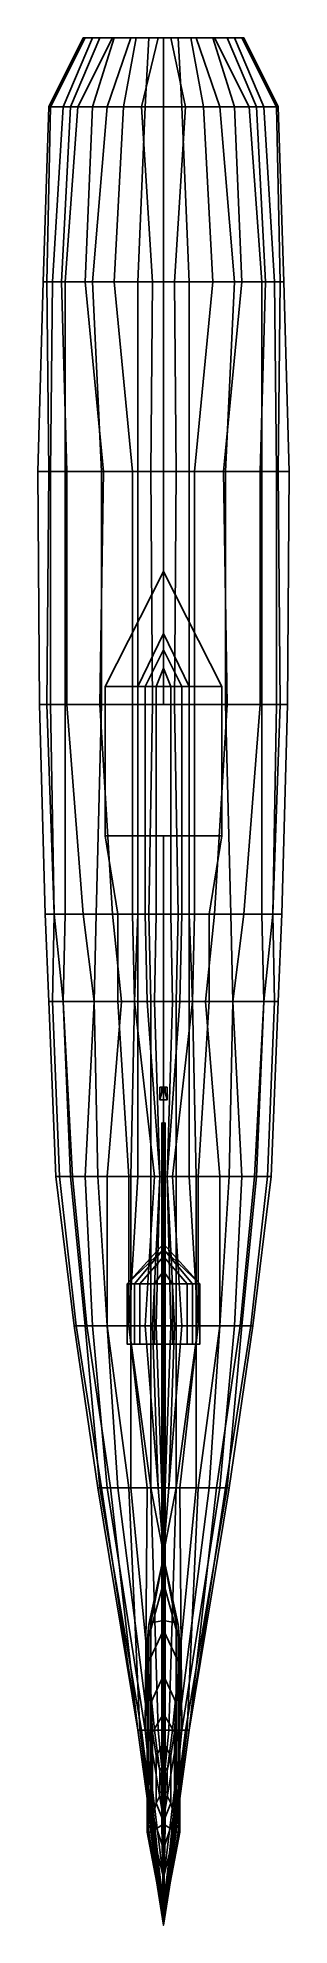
# Model space of a CAD drawing. Extents: x -0.7 to 0.7, y -5.5 to 4.9.
import ezdxf

# ---------------------------------------------------------------- set-up
doc = ezdxf.new("R2010")
doc.units = 0
doc.layers.get('0').update_dxf_attribs({"linetype": 'CONTINUOUS'})

msp = doc.modelspace()

# ---------------------------------------------------------------- linework, layer by layer
for points in [[(-0.39, 4.85, 2.44), (-0.44, 4.85, 2.29), (-0.63, 4.47, 2.31), (-0.55, 4.47, 2.52)], [(-0.44, 4.85, 2.29), (-0.44, 4.85, 2.15), (-0.63, 4.47, 2.12), (-0.63, 4.47, 2.31)], [(-0.44, 4.85, 2.15), (-0.43, 4.85, 2.03), (-0.62, 4.47, 2.01), (-0.63, 4.47, 2.12)], [(-0.43, 4.85, 2.03), (-0.35, 4.85, 1.75), (-0.51, 4.47, 1.69), (-0.62, 4.47, 2.01)], [(-0.28, 4.85, 2.58), (-0.39, 4.85, 2.44), (-0.55, 4.47, 2.52), (-0.47, 4.47, 2.65)], [(-0.35, 4.85, 1.75), (-0.27, 4.85, 1.63), (-0.39, 4.47, 1.5), (-0.51, 4.47, 1.69)], [(-0.18, 4.85, 2.64), (-0.28, 4.85, 2.58), (-0.47, 4.47, 2.65), (-0.31, 4.47, 2.78)], [(0.28, 4.85, 2.58), (0.39, 4.85, 2.44), (-0.44, 4.85, 2.29), (-0.39, 4.85, 2.44)], [(0.39, 4.85, 2.44), (0.44, 4.85, 2.289), (-0.44, 4.85, 2.15), (-0.44, 4.85, 2.29)], [(0.44, 4.85, 2.289), (0.44, 4.85, 2.15), (-0.43, 4.85, 2.03), (-0.44, 4.85, 2.15)], [(0.44, 4.85, 2.149), (0.43, 4.85, 2.03), (-0.35, 4.85, 1.75), (-0.43, 4.85, 2.03)], [(-0.27, 4.85, 1.63), (-0.15, 4.85, 1.5), (-0.22, 4.47, 1.33), (-0.39, 4.47, 1.5)], [(0.18, 4.85, 2.64), (0.28, 4.85, 2.58), (-0.39, 4.85, 2.44), (-0.28, 4.85, 2.58)], [(0.43, 4.85, 2.03), (0.35, 4.85, 1.75), (-0.27, 4.85, 1.63), (-0.35, 4.85, 1.75)], [(-0.08, 4.85, 2.67), (-0.18, 4.85, 2.64), (-0.31, 4.47, 2.78), (-0.1, 4.47, 2.85)], [(0.08, 4.85, 2.67), (0.18, 4.85, 2.64), (-0.28, 4.85, 2.58), (-0.18, 4.85, 2.64)], [(0.35, 4.85, 1.75), (0.27, 4.85, 1.63), (-0.15, 4.85, 1.5), (-0.27, 4.85, 1.63)], [(-0.15, 4.85, 1.5), (-0.03, 4.85, 1.44), (-0.12, 4.47, 1.28), (-0.22, 4.47, 1.33)], [(0, 4.85, 2.67), (0.08, 4.85, 2.67), (-0.18, 4.85, 2.64), (-0.08, 4.85, 2.67)], [(0.27, 4.85, 1.63), (0.15, 4.85, 1.5), (-0.03, 4.85, 1.44), (-0.15, 4.85, 1.5)], [(-0.03, 4.85, 1.44), (0, 4.85, 1.44), (0, 4.47, 1.25), (-0.12, 4.47, 1.28)], [(-0.1, 4.47, 2.85), (0, 4.47, 2.86), (0, 4.85, 2.67), (-0.08, 4.85, 2.67)], [(0.15, 4.85, 1.5), (0.04, 4.85, 1.44), (0.04, 4.85, 1.44), (-0.03, 4.85, 1.44)], [(0.12, 4.47, 1.28), (0, 4.47, 1.25), (0, 4.85, 1.44), (0.04, 4.85, 1.44)], [(0.08, 4.85, 2.67), (0, 4.85, 2.67), (0, 4.47, 2.86), (0.1, 4.47, 2.85)], [(0.22, 4.47, 1.33), (0.12, 4.47, 1.28), (0.04, 4.85, 1.44), (0.15, 4.85, 1.5)], [(0.1, 4.47, 2.85), (0.31, 4.47, 2.78), (0.18, 4.85, 2.64), (0.08, 4.85, 2.67)], [(0.39, 4.47, 1.5), (0.22, 4.47, 1.33), (0.15, 4.85, 1.5), (0.27, 4.85, 1.63)], [(0.31, 4.47, 2.78), (0.47, 4.47, 2.65), (0.28, 4.85, 2.58), (0.18, 4.85, 2.64)], [(0.51, 4.47, 1.69), (0.39, 4.47, 1.5), (0.27, 4.85, 1.63), (0.35, 4.85, 1.75)], [(0.47, 4.47, 2.65), (0.55, 4.47, 2.52), (0.39, 4.85, 2.44), (0.28, 4.85, 2.58)], [(0.62, 4.47, 2.01), (0.51, 4.47, 1.69), (0.35, 4.85, 1.75), (0.43, 4.85, 2.03)], [(0.55, 4.47, 2.52), (0.63, 4.47, 2.31), (0.44, 4.85, 2.29), (0.39, 4.85, 2.44)], [(0.63, 4.47, 2.12), (0.62, 4.47, 2.01), (0.43, 4.85, 2.03), (0.44, 4.85, 2.15)], [(0.63, 4.47, 2.31), (0.63, 4.47, 2.12), (0.44, 4.85, 2.15), (0.44, 4.85, 2.29)], [(-0.63, 4.47, 2.31), (-0.63, 4.47, 2.12), (-0.66, 3.51, 2.16), (-0.66, 3.51, 2.25)], [(-0.63, 4.47, 2.12), (-0.62, 4.47, 2.01), (-0.64, 3.51, 1.97), (-0.66, 3.51, 2.16)], [(-0.55, 4.47, 2.52), (-0.63, 4.47, 2.31), (-0.66, 3.51, 2.25), (-0.61, 3.51, 2.48)], [(-0.62, 4.47, 2.01), (-0.51, 4.47, 1.69), (-0.56, 3.51, 1.65), (-0.64, 3.51, 1.97)], [(-0.47, 4.47, 2.65), (-0.55, 4.47, 2.52), (-0.61, 3.51, 2.48), (-0.54, 3.51, 2.63)], [(-0.51, 4.47, 1.69), (-0.39, 4.47, 1.5), (-0.43, 3.51, 1.4), (-0.56, 3.51, 1.65)], [(-0.31, 4.47, 2.78), (-0.47, 4.47, 2.65), (-0.54, 3.51, 2.63), (-0.39, 3.51, 2.78)], [(-0.39, 4.47, 1.5), (-0.22, 4.47, 1.33), (-0.27, 3.51, 1.24), (-0.43, 3.51, 1.4)], [(-0.1, 4.47, 2.85), (-0.31, 4.47, 2.78), (-0.39, 3.51, 2.78), (-0.14, 3.51, 2.9)], [(-0.22, 4.47, 1.33), (-0.12, 4.47, 1.28), (-0.06, 3.51, 1.15), (-0.27, 3.51, 1.24)], [(-0.14, 3.51, 2.9), (0, 3.51, 2.9), (0, 4.47, 2.86), (-0.1, 4.47, 2.85)], [(-0.12, 4.47, 1.28), (0, 4.47, 1.25), (0, 3.51, 1.15), (-0.06, 3.51, 1.15)], [(0.06, 3.51, 1.15), (0, 3.51, 1.15), (0, 4.47, 1.25), (0.12, 4.47, 1.28)], [(0.1, 4.47, 2.85), (0, 4.47, 2.86), (0, 3.51, 2.9), (0.14, 3.51, 2.9)], [(0.27, 3.51, 1.24), (0.06, 3.51, 1.15), (0.12, 4.47, 1.28), (0.22, 4.47, 1.33)], [(0.14, 3.51, 2.9), (0.39, 3.51, 2.78), (0.31, 4.47, 2.78), (0.1, 4.47, 2.85)], [(0.43, 3.51, 1.4), (0.27, 3.51, 1.24), (0.22, 4.47, 1.33), (0.39, 4.47, 1.5)], [(0.39, 3.51, 2.78), (0.54, 3.51, 2.63), (0.47, 4.47, 2.65), (0.31, 4.47, 2.78)], [(0.56, 3.51, 1.65), (0.43, 3.51, 1.4), (0.39, 4.47, 1.5), (0.51, 4.47, 1.69)], [(0.54, 3.51, 2.63), (0.61, 3.51, 2.48), (0.55, 4.47, 2.52), (0.47, 4.47, 2.65)], [(0.64, 3.51, 1.97), (0.56, 3.51, 1.65), (0.51, 4.47, 1.69), (0.62, 4.47, 2.01)], [(0.61, 3.51, 2.48), (0.66, 3.51, 2.25), (0.63, 4.47, 2.31), (0.55, 4.47, 2.52)], [(0.66, 3.51, 2.16), (0.64, 3.51, 1.97), (0.62, 4.47, 2.01), (0.63, 4.47, 2.12)], [(0.66, 3.51, 2.25), (0.66, 3.51, 2.16), (0.63, 4.47, 2.12), (0.63, 4.47, 2.31)], [(-0.61, 3.51, 2.48), (-0.66, 3.51, 2.25), (-0.69, 2.47, 2.35), (-0.62, 2.47, 2.59)], [(-0.66, 3.51, 2.25), (-0.66, 3.51, 2.16), (-0.69, 2.47, 2.19), (-0.69, 2.47, 2.35)], [(-0.66, 3.51, 2.16), (-0.64, 3.51, 1.97), (-0.63, 2.47, 1.86), (-0.69, 2.47, 2.19)], [(-0.64, 3.51, 1.97), (-0.56, 3.51, 1.65), (-0.53, 2.47, 1.52), (-0.63, 2.47, 1.86)], [(-0.54, 3.51, 2.63), (-0.61, 3.51, 2.48), (-0.62, 2.47, 2.59), (-0.54, 2.47, 2.73)], [(-0.56, 3.51, 1.65), (-0.43, 3.51, 1.4), (-0.33, 2.47, 1.26), (-0.53, 2.47, 1.52)], [(-0.39, 3.51, 2.78), (-0.54, 3.51, 2.63), (-0.54, 2.47, 2.73), (-0.34, 2.47, 2.9)], [(-0.43, 3.51, 1.4), (-0.27, 3.51, 1.24), (-0.17, 2.47, 1.17), (-0.33, 2.47, 1.26)], [(-0.14, 3.51, 2.9), (-0.39, 3.51, 2.78), (-0.34, 2.47, 2.9), (-0.14, 2.47, 2.98)], [(-0.27, 3.51, 1.24), (-0.06, 3.51, 1.15), (-0.07, 2.47, 1.14), (-0.17, 2.47, 1.17)], [(-0.14, 2.47, 2.98), (0, 2.47, 2.99), (0, 3.51, 2.9), (-0.14, 3.51, 2.9)], [(-0.06, 3.51, 1.15), (0.06, 3.51, 1.15), (0.07, 2.47, 1.14), (-0.07, 2.47, 1.14)], [(0.14, 3.51, 2.9), (0, 3.51, 2.9), (0, 2.47, 2.99), (0.14, 2.47, 2.98)], [(0.17, 2.47, 1.17), (0.07, 2.47, 1.14), (0.06, 3.51, 1.15), (0.27, 3.51, 1.24)], [(0.14, 2.47, 2.98), (0.34, 2.47, 2.9), (0.39, 3.51, 2.78), (0.14, 3.51, 2.9)], [(0.33, 2.47, 1.26), (0.17, 2.47, 1.17), (0.27, 3.51, 1.24), (0.43, 3.51, 1.4)], [(0.53, 2.47, 1.52), (0.33, 2.47, 1.26), (0.43, 3.51, 1.4), (0.56, 3.51, 1.65)], [(0.34, 2.47, 2.9), (0.54, 2.47, 2.73), (0.54, 3.51, 2.63), (0.39, 3.51, 2.78)], [(0.63, 2.47, 1.86), (0.53, 2.47, 1.52), (0.56, 3.51, 1.65), (0.64, 3.51, 1.97)], [(0.54, 2.47, 2.73), (0.62, 2.47, 2.59), (0.61, 3.51, 2.48), (0.54, 3.51, 2.63)], [(0.62, 2.47, 2.59), (0.69, 2.47, 2.35), (0.66, 3.51, 2.25), (0.61, 3.51, 2.48)], [(0.69, 2.47, 2.19), (0.63, 2.47, 1.86), (0.64, 3.51, 1.97), (0.66, 3.51, 2.16)], [(0.69, 2.47, 2.35), (0.69, 2.47, 2.19), (0.66, 3.51, 2.16), (0.66, 3.51, 2.25)], [(-0.69, 2.47, 2.19), (-0.63, 2.47, 1.86), (-0.64, 1.19, 1.9), (-0.68, 1.19, 2.25)], [(-0.69, 2.47, 2.35), (-0.69, 2.47, 2.19), (-0.68, 1.19, 2.25), (-0.68, 1.19, 2.33)], [(-0.62, 2.47, 2.59), (-0.69, 2.47, 2.35), (-0.68, 1.19, 2.33), (-0.62, 1.19, 2.6)], [(-0.63, 2.47, 1.86), (-0.53, 2.47, 1.52), (-0.53, 1.19, 1.56), (-0.64, 1.19, 1.9)], [(-0.54, 2.47, 2.73), (-0.62, 2.47, 2.59), (-0.62, 1.19, 2.6), (-0.54, 1.19, 2.75)], [(-0.34, 2.47, 2.9), (-0.54, 2.47, 2.73), (-0.54, 1.19, 2.75), (-0.34, 1.19, 2.92)], [(-0.53, 2.47, 1.52), (-0.33, 2.47, 1.26), (-0.35, 1.19, 1.32), (-0.53, 1.19, 1.56)], [(-0.33, 2.47, 1.26), (-0.17, 2.47, 1.17), (-0.17, 1.19, 1.21), (-0.35, 1.19, 1.32)], [(-0.14, 2.47, 2.98), (-0.34, 2.47, 2.9), (-0.34, 1.19, 2.92), (-0.14, 1.19, 3)], [(-0.17, 2.47, 1.17), (-0.07, 2.47, 1.14), (-0.06, 1.19, 1.19), (-0.17, 1.19, 1.21)], [(-0.14, 1.19, 3), (0, 1.19, 3.01), (0, 2.47, 2.99), (-0.14, 2.47, 2.98)], [(-0.07, 2.47, 1.14), (0.07, 2.47, 1.14), (0.06, 1.19, 1.19), (-0.06, 1.19, 1.19)], [(0.14, 2.47, 2.98), (0, 2.47, 2.99), (0, 1.19, 3.01), (0.14, 1.19, 3)], [(0.17, 1.19, 1.21), (0.06, 1.19, 1.19), (0.07, 2.47, 1.14), (0.17, 2.47, 1.17)], [(0.14, 1.19, 3), (0.34, 1.19, 2.92), (0.34, 2.47, 2.9), (0.14, 2.47, 2.98)], [(0.35, 1.19, 1.32), (0.17, 1.19, 1.21), (0.17, 2.47, 1.17), (0.33, 2.47, 1.26)], [(0.53, 1.19, 1.56), (0.35, 1.19, 1.32), (0.33, 2.47, 1.26), (0.53, 2.47, 1.52)], [(0.34, 1.19, 2.92), (0.54, 1.19, 2.75), (0.54, 2.47, 2.73), (0.34, 2.47, 2.9)], [(0.64, 1.19, 1.9), (0.53, 1.19, 1.56), (0.53, 2.47, 1.52), (0.63, 2.47, 1.86)], [(0.54, 1.19, 2.75), (0.62, 1.19, 2.6), (0.62, 2.47, 2.59), (0.54, 2.47, 2.73)], [(0.62, 1.19, 2.6), (0.68, 1.19, 2.33), (0.69, 2.47, 2.35), (0.62, 2.47, 2.59)], [(0.68, 1.19, 2.25), (0.64, 1.19, 1.9), (0.63, 2.47, 1.86), (0.69, 2.47, 2.19)], [(0.68, 1.19, 2.33), (0.68, 1.19, 2.25), (0.69, 2.47, 2.19), (0.69, 2.47, 2.35)], [(0, 1.58, 3.28), (0, 1.92, 2.91), (-0.32, 1.29, 2.91), (-0.14, 1.29, 3.28)], [(0.14, 1.29, 3.28), (0.32, 1.29, 2.91), (0, 1.92, 2.91), (0, 1.58, 3.28)], [(0, 1.49, 3.32), (0, 1.58, 3.28), (-0.14, 1.29, 3.28), (-0.1, 1.29, 3.32)], [(0.1, 1.29, 3.32), (0.14, 1.29, 3.28), (0, 1.58, 3.28), (0, 1.49, 3.32)], [(0, 1.39, 3.35), (0, 1.49, 3.32), (-0.1, 1.29, 3.32), (-0.04, 1.29, 3.35)], [(0.04, 1.29, 3.35), (0.1, 1.29, 3.32), (0, 1.49, 3.32), (0, 1.39, 3.35)], [(0, 1.39, 3.35), (0, 1.39, 3.35), (-0.04, 1.29, 3.35), (0, 1.29, 3.35)], [(0, 1.29, 3.35), (0.04, 1.29, 3.35), (0, 1.39, 3.35)], [(-0.14, 1.29, 3.28), (-0.32, 1.29, 2.91), (-0.32, 0.47, 2.88), (-0.14, 0.47, 3.28)], [(-0.1, 1.29, 3.32), (-0.14, 1.29, 3.28), (-0.14, 0.47, 3.28), (-0.1, 0.47, 3.32)], [(-0.04, 1.29, 3.35), (-0.1, 1.29, 3.32), (-0.1, 0.47, 3.32), (-0.04, 0.47, 3.35)], [(0.04, 1.29, 3.35), (-0.04, 1.29, 3.35), (-0.04, 0.47, 3.35), (0.04, 0.47, 3.35)], [(0.04, 0.47, 3.35), (0.1, 0.47, 3.32), (0.1, 1.29, 3.32), (0.04, 1.29, 3.35)], [(0.1, 0.47, 3.32), (0.14, 0.47, 3.28), (0.14, 1.29, 3.28), (0.1, 1.29, 3.32)], [(0.14, 0.47, 3.28), (0.32, 0.47, 2.88), (0.32, 1.29, 2.91), (0.14, 1.29, 3.28)], [(-0.68, 1.19, 2.33), (-0.68, 1.19, 2.25), (-0.65, 0.04, 2.21), (-0.65, 0.04, 2.29)], [(-0.68, 1.19, 2.25), (-0.64, 1.19, 1.9), (-0.6, 0.04, 1.87), (-0.65, 0.04, 2.21)], [(-0.62, 1.19, 2.6), (-0.68, 1.19, 2.33), (-0.65, 0.04, 2.29), (-0.6, 0.04, 2.55)], [(-0.64, 1.19, 1.9), (-0.53, 1.19, 1.56), (-0.44, 0.04, 1.53), (-0.6, 0.04, 1.87)], [(-0.54, 1.19, 2.75), (-0.62, 1.19, 2.6), (-0.6, 0.04, 2.55), (-0.54, 0.04, 2.66)], [(-0.34, 1.19, 2.92), (-0.54, 1.19, 2.75), (-0.54, 0.04, 2.66), (-0.37, 0.04, 2.83)], [(-0.53, 1.19, 1.56), (-0.35, 1.19, 1.32), (-0.28, 0.04, 1.34), (-0.44, 0.04, 1.53)], [(-0.14, 1.19, 3), (-0.34, 1.19, 2.92), (-0.37, 0.04, 2.83), (-0.14, 0.04, 2.97)], [(-0.35, 1.19, 1.32), (-0.17, 1.19, 1.21), (-0.17, 0.04, 1.27), (-0.28, 0.04, 1.34)], [(-0.17, 1.19, 1.21), (-0.06, 1.19, 1.19), (-0.08, 0.04, 1.25), (-0.17, 0.04, 1.27)], [(0.08, 0.04, 1.25), (-0.08, 0.04, 1.25), (-0.06, 1.19, 1.19), (0.06, 1.19, 1.19)], [(0.17, 0.04, 1.27), (0.08, 0.04, 1.25), (0.06, 1.19, 1.19), (0.17, 1.19, 1.21)], [(0.14, 0.04, 2.97), (0.37, 0.04, 2.83), (0.34, 1.19, 2.92), (0.14, 1.19, 3)], [(0.28, 0.04, 1.34), (0.17, 0.04, 1.27), (0.17, 1.19, 1.21), (0.35, 1.19, 1.32)], [(0.44, 0.04, 1.53), (0.28, 0.04, 1.34), (0.35, 1.19, 1.32), (0.53, 1.19, 1.56)], [(0.37, 0.04, 2.83), (0.54, 0.04, 2.66), (0.54, 1.19, 2.75), (0.34, 1.19, 2.92)], [(0.6, 0.04, 1.87), (0.44, 0.04, 1.53), (0.53, 1.19, 1.56), (0.64, 1.19, 1.9)], [(0.54, 0.04, 2.66), (0.6, 0.04, 2.55), (0.62, 1.19, 2.6), (0.54, 1.19, 2.75)], [(0.6, 0.04, 2.55), (0.65, 0.04, 2.29), (0.68, 1.19, 2.33), (0.62, 1.19, 2.6)], [(0.65, 0.04, 2.21), (0.6, 0.04, 1.87), (0.64, 1.19, 1.9), (0.68, 1.19, 2.25)], [(0.65, 0.04, 2.29), (0.65, 0.04, 2.21), (0.68, 1.19, 2.25), (0.68, 1.19, 2.33)], [(-0.14, 0.47, 3.28), (-0.32, 0.47, 2.88), (-0.25, 0.04, 2.89), (-0.14, 0.04, 3.17)], [(-0.1, 0.47, 3.32), (-0.14, 0.47, 3.28), (-0.14, 0.04, 3.17), (-0.1, 0.04, 3.25)], [(-0.04, 0.47, 3.35), (-0.1, 0.47, 3.32), (-0.1, 0.04, 3.25), (-0.04, 0.04, 3.28)], [(0, 0.47, 3.35), (-0.04, 0.47, 3.35), (-0.04, 0.04, 3.28), (0, 0.04, 3.29)], [(0, 0.04, 3.29), (0.04, 0.04, 3.28), (0.04, 0.47, 3.35), (0, 0.47, 3.35)], [(0.04, 0.04, 3.28), (0.1, 0.04, 3.25), (0.1, 0.47, 3.32), (0.04, 0.47, 3.35)], [(0.1, 0.04, 3.25), (0.14, 0.04, 3.17), (0.14, 0.47, 3.28), (0.1, 0.47, 3.32)], [(0.14, 0.04, 3.17), (0.25, 0.04, 2.89), (0.32, 0.47, 2.88), (0.14, 0.47, 3.28)], [(-0.65, 0.04, 2.29), (-0.65, 0.04, 2.21), (-0.63, -0.44, 2.2), (-0.63, -0.44, 2.3)], [(-0.65, 0.04, 2.21), (-0.6, 0.04, 1.87), (-0.55, -0.44, 1.88), (-0.63, -0.44, 2.2)], [(-0.6, 0.04, 2.55), (-0.65, 0.04, 2.29), (-0.63, -0.44, 2.3), (-0.61, -0.44, 2.47)], [(-0.54, 0.04, 2.66), (-0.6, 0.04, 2.55), (-0.61, -0.44, 2.47), (-0.55, -0.44, 2.63)], [(-0.6, 0.04, 1.87), (-0.44, 0.04, 1.53), (-0.38, -0.44, 1.54), (-0.55, -0.44, 1.88)], [(-0.37, 0.04, 2.83), (-0.54, 0.04, 2.66), (-0.55, -0.44, 2.63), (-0.38, -0.44, 2.82)], [(-0.44, 0.04, 1.53), (-0.28, 0.04, 1.34), (-0.23, -0.44, 1.38), (-0.38, -0.44, 1.54)], [(-0.14, 0.04, 2.97), (-0.37, 0.04, 2.83), (-0.38, -0.44, 2.82), (-0.14, -0.44, 2.96)], [(-0.28, 0.04, 1.34), (-0.17, 0.04, 1.27), (-0.16, -0.44, 1.34), (-0.23, -0.44, 1.38)], [(-0.14, 0.04, 3.17), (-0.25, 0.04, 2.89), (-0.25, -0.44, 2.89), (-0.16, -0.44, 3)], [(-0.17, 0.04, 1.27), (-0.08, 0.04, 1.25), (-0.07, -0.44, 1.31), (-0.16, -0.44, 1.34)], [(-0.1, 0.04, 3.25), (-0.14, 0.04, 3.17), (-0.16, -0.44, 3), (-0.09, -0.44, 3.12)], [(-0.04, 0.04, 3.28), (-0.1, 0.04, 3.25), (-0.09, -0.44, 3.12), (-0.05, -0.44, 3.21)], [(-0.08, 0.04, 1.25), (0, 0.04, 1.25), (0, -0.44, 1.3), (-0.07, -0.44, 1.31)], [(0, 0.04, 3.29), (-0.04, 0.04, 3.28), (-0.05, -0.44, 3.21), (0, -0.44, 3.24)], [(0.07, -0.44, 1.31), (0, -0.44, 1.3), (0, 0.04, 1.25), (0.08, 0.04, 1.25)], [(0, -0.44, 3.24), (0.05, -0.44, 3.21), (0.04, 0.04, 3.28), (0, 0.04, 3.29)], [(0.05, -0.44, 3.21), (0.09, -0.44, 3.12), (0.1, 0.04, 3.25), (0.04, 0.04, 3.28)], [(0.16, -0.44, 1.34), (0.07, -0.44, 1.31), (0.08, 0.04, 1.25), (0.17, 0.04, 1.27)], [(0.09, -0.44, 3.12), (0.16, -0.44, 3), (0.14, 0.04, 3.17), (0.1, 0.04, 3.25)], [(0.14, -0.44, 2.96), (0.38, -0.44, 2.82), (0.37, 0.04, 2.83), (0.14, 0.04, 2.97)], [(0.16, -0.44, 3), (0.25, -0.44, 2.89), (0.25, 0.04, 2.89), (0.14, 0.04, 3.17)], [(0.23, -0.44, 1.38), (0.16, -0.44, 1.34), (0.17, 0.04, 1.27), (0.28, 0.04, 1.34)], [(0.38, -0.44, 1.54), (0.23, -0.44, 1.38), (0.28, 0.04, 1.34), (0.44, 0.04, 1.53)], [(0.38, -0.44, 2.82), (0.55, -0.44, 2.63), (0.54, 0.04, 2.66), (0.37, 0.04, 2.83)], [(0.55, -0.44, 1.88), (0.38, -0.44, 1.54), (0.44, 0.04, 1.53), (0.6, 0.04, 1.87)], [(0.55, -0.44, 2.63), (0.61, -0.44, 2.47), (0.6, 0.04, 2.55), (0.54, 0.04, 2.66)], [(0.63, -0.44, 2.2), (0.55, -0.44, 1.88), (0.6, 0.04, 1.87), (0.65, 0.04, 2.21)], [(0.61, -0.44, 2.47), (0.63, -0.44, 2.3), (0.65, 0.04, 2.29), (0.6, 0.04, 2.55)], [(0.63, -0.44, 2.3), (0.63, -0.44, 2.2), (0.65, 0.04, 2.21), (0.65, 0.04, 2.29)], [(-0.63, -0.44, 2.3), (-0.63, -0.44, 2.2), (-0.59, -1.4, 2.22), (-0.59, -1.4, 2.3)], [(-0.63, -0.44, 2.2), (-0.55, -0.44, 1.88), (-0.51, -1.4, 1.9), (-0.59, -1.4, 2.22)], [(-0.61, -0.44, 2.47), (-0.63, -0.44, 2.3), (-0.59, -1.4, 2.3), (-0.57, -1.4, 2.43)], [(-0.55, -0.44, 2.63), (-0.61, -0.44, 2.47), (-0.57, -1.4, 2.43), (-0.5, -1.4, 2.61)], [(-0.38, -0.44, 2.82), (-0.55, -0.44, 2.63), (-0.5, -1.4, 2.61), (-0.36, -1.4, 2.76)], [(-0.55, -0.44, 1.88), (-0.38, -0.44, 1.54), (-0.43, -1.4, 1.74), (-0.51, -1.4, 1.9)], [(-0.38, -0.44, 1.54), (-0.23, -0.44, 1.38), (-0.31, -1.4, 1.58), (-0.43, -1.4, 1.74)], [(-0.14, -0.44, 2.96), (-0.38, -0.44, 2.82), (-0.36, -1.4, 2.76), (-0.14, -1.4, 2.9)], [(-0.23, -0.44, 1.38), (-0.16, -0.44, 1.34), (-0.18, -1.4, 1.47), (-0.31, -1.4, 1.58)], [(-0.16, -0.44, 3), (-0.25, -0.44, 2.89), (-0.19, -1.4, 2.81), (-0.05, -1.4, 3.02)], [(-0.16, -0.44, 1.34), (-0.07, -0.44, 1.31), (-0.07, -1.4, 1.43), (-0.18, -1.4, 1.47)], [(-0.09, -0.44, 3.12), (-0.16, -0.44, 3), (-0.05, -1.4, 3.02), (-0.02, -1.4, 3.09)], [(-0.14, -1.4, 2.9), (0, -1.4, 2.92), (0, -0.44, 2.99), (-0.14, -0.44, 2.96)], [(-0.05, -0.44, 3.21), (-0.09, -0.44, 3.12), (-0.02, -1.4, 3.09), (-0.02, -1.4, 3.1)], [(-0.07, -0.44, 1.31), (0, -0.44, 1.3), (0, -1.4, 1.42), (-0.07, -1.4, 1.43)], [(0, -0.44, 3.24), (-0.05, -0.44, 3.21), (-0.02, -1.4, 3.1), (0, -1.4, 3.12)], [(0.14, -0.44, 2.96), (0, -0.44, 2.99), (0, -1.4, 2.92), (0.14, -1.4, 2.9)], [(0, -1.4, 3.12), (0.02, -1.4, 3.1), (0.05, -0.44, 3.21), (0, -0.44, 3.24)], [(0.07, -1.4, 1.43), (0, -1.4, 1.42), (0, -0.44, 1.3), (0.07, -0.44, 1.31)], [(0.02, -1.4, 3.1), (0.02, -1.4, 3.09), (0.09, -0.44, 3.12), (0.05, -0.44, 3.21)], [(0.02, -1.4, 3.09), (0.05, -1.4, 3.02), (0.16, -0.44, 3), (0.09, -0.44, 3.12)], [(0.05, -1.4, 3.02), (0.19, -1.4, 2.81), (0.25, -0.44, 2.89), (0.16, -0.44, 3)], [(0.18, -1.4, 1.47), (0.07, -1.4, 1.43), (0.07, -0.44, 1.31), (0.16, -0.44, 1.34)], [(0.14, -1.4, 2.9), (0.36, -1.4, 2.76), (0.38, -0.44, 2.82), (0.14, -0.44, 2.96)], [(0.31, -1.4, 1.58), (0.18, -1.4, 1.47), (0.16, -0.44, 1.34), (0.23, -0.44, 1.38)], [(0.43, -1.4, 1.74), (0.31, -1.4, 1.58), (0.23, -0.44, 1.38), (0.38, -0.44, 1.54)], [(0.36, -1.4, 2.76), (0.5, -1.4, 2.61), (0.55, -0.44, 2.63), (0.38, -0.44, 2.82)], [(0.51, -1.4, 1.9), (0.43, -1.4, 1.74), (0.38, -0.44, 1.54), (0.55, -0.44, 1.88)], [(0.5, -1.4, 2.61), (0.57, -1.4, 2.43), (0.61, -0.44, 2.47), (0.55, -0.44, 2.63)], [(0.59, -1.4, 2.22), (0.51, -1.4, 1.9), (0.55, -0.44, 1.88), (0.63, -0.44, 2.2)], [(0.57, -1.4, 2.43), (0.59, -1.4, 2.3), (0.63, -0.44, 2.3), (0.61, -0.44, 2.47)], [(0.59, -1.4, 2.3), (0.59, -1.4, 2.22), (0.63, -0.44, 2.2), (0.63, -0.44, 2.3)], [(-0.02, -0.91, 3.17), (-0.02, -0.98, 3.17), (-0.01, -0.94, 3.73), (-0.01, -0.91, 3.73)], [(0.01, -0.91, 3.73), (0.02, -0.91, 3.17), (-0.02, -0.91, 3.17), (-0.01, -0.91, 3.73)], [(-0.01, -0.91, 3.73), (-0.01, -0.94, 3.73), (0.01, -0.94, 3.73), (0.01, -0.91, 3.73)], [(0.01, -0.94, 3.73), (0.02, -0.98, 3.17), (0.02, -0.91, 3.17), (0.01, -0.91, 3.73)], [(-0.01, -0.94, 3.73), (-0.02, -0.98, 3.17), (0.02, -0.98, 3.17), (0.01, -0.94, 3.73)], [(0, -1.104, 3.133), (-0.01, -1.107, 3.123), (-0.01, -4.343, 3.99), (0, -4.34, 4)], [(-0.01, -1.107, 3.123), (0, -1.109, 3.114), (0, -4.345, 3.981), (-0.01, -4.343, 3.99)], [(0.01, -1.107, 3.123), (0, -1.104, 3.133), (0, -4.34, 4), (0.01, -4.343, 3.99)], [(0, -1.109, 3.114), (0.01, -1.107, 3.123), (0.01, -4.343, 3.99), (0, -4.345, 3.981)], [(-0.59, -1.4, 2.22), (-0.51, -1.4, 1.9), (-0.43, -2.22, 1.96), (-0.49, -2.22, 2.21)], [(-0.59, -1.4, 2.3), (-0.59, -1.4, 2.22), (-0.49, -2.22, 2.21), (-0.49, -2.22, 2.3)], [(-0.57, -1.4, 2.43), (-0.59, -1.4, 2.3), (-0.49, -2.22, 2.3), (-0.48, -2.22, 2.45)], [(-0.5, -1.4, 2.61), (-0.57, -1.4, 2.43), (-0.48, -2.22, 2.45), (-0.42, -2.22, 2.6)], [(-0.51, -1.4, 1.9), (-0.43, -1.4, 1.74), (-0.39, -2.22, 1.85), (-0.43, -2.22, 1.96)], [(-0.36, -1.4, 2.76), (-0.5, -1.4, 2.61), (-0.42, -2.22, 2.6), (-0.31, -2.22, 2.71)], [(-0.43, -1.4, 1.74), (-0.31, -1.4, 1.58), (-0.31, -2.22, 1.72), (-0.39, -2.22, 1.85)], [(-0.14, -1.4, 2.9), (-0.36, -1.4, 2.76), (-0.31, -2.22, 2.71), (-0.19, -2.22, 2.78)], [(-0.31, -1.4, 1.58), (-0.18, -1.4, 1.47), (-0.18, -2.22, 1.62), (-0.31, -2.22, 1.72)], [(-0.19, -2.22, 2.78), (0, -2.22, 2.81), (0, -1.4, 2.92), (-0.14, -1.4, 2.9)], [(-0.05, -1.4, 3.02), (-0.19, -1.4, 2.81), (-0.19, -2.22, 2.75), (-0.1, -2.22, 2.82)], [(-0.18, -1.4, 1.47), (-0.07, -1.4, 1.43), (-0.07, -2.22, 1.59), (-0.18, -2.22, 1.62)], [(-0.02, -1.4, 3.09), (-0.05, -1.4, 3.02), (-0.1, -2.22, 2.82), (-0.06, -2.22, 2.86)], [(-0.07, -1.4, 1.43), (0, -1.4, 1.42), (0, -2.22, 1.58), (-0.07, -2.22, 1.59)], [(-0.02, -1.4, 3.1), (-0.02, -1.4, 3.09), (-0.06, -2.22, 2.86), (-0.04, -2.22, 2.95)], [(0, -1.4, 3.12), (-0.02, -1.4, 3.1), (-0.04, -2.22, 2.95), (0, -2.22, 2.97)], [(0.14, -1.4, 2.9), (0, -1.4, 2.92), (0, -2.22, 2.81), (0.19, -2.22, 2.78)], [(0.07, -2.22, 1.59), (0, -2.22, 1.58), (0, -1.4, 1.42), (0.07, -1.4, 1.43)], [(0, -2.22, 2.97), (0.04, -2.22, 2.95), (0.02, -1.4, 3.1), (0, -1.4, 3.12)], [(0.06, -2.22, 2.86), (0.1, -2.22, 2.82), (0.05, -1.4, 3.02), (0.02, -1.4, 3.09)], [(0.04, -2.22, 2.95), (0.06, -2.22, 2.86), (0.02, -1.4, 3.09), (0.02, -1.4, 3.1)], [(0.1, -2.22, 2.82), (0.19, -2.22, 2.75), (0.19, -1.4, 2.81), (0.05, -1.4, 3.02)], [(0.18, -2.22, 1.62), (0.07, -2.22, 1.59), (0.07, -1.4, 1.43), (0.18, -1.4, 1.47)], [(0.19, -2.22, 2.78), (0.31, -2.22, 2.71), (0.36, -1.4, 2.76), (0.14, -1.4, 2.9)], [(0.31, -2.22, 1.72), (0.18, -2.22, 1.62), (0.18, -1.4, 1.47), (0.31, -1.4, 1.58)], [(0.31, -2.22, 2.71), (0.42, -2.22, 2.6), (0.5, -1.4, 2.61), (0.36, -1.4, 2.76)], [(0.39, -2.22, 1.85), (0.31, -2.22, 1.72), (0.31, -1.4, 1.58), (0.43, -1.4, 1.74)], [(0.43, -2.22, 1.96), (0.39, -2.22, 1.85), (0.43, -1.4, 1.74), (0.51, -1.4, 1.9)], [(0.42, -2.22, 2.6), (0.48, -2.22, 2.45), (0.57, -1.4, 2.43), (0.5, -1.4, 2.61)], [(0.49, -2.22, 2.21), (0.43, -2.22, 1.96), (0.51, -1.4, 1.9), (0.59, -1.4, 2.22)], [(0.48, -2.22, 2.45), (0.49, -2.22, 2.3), (0.59, -1.4, 2.3), (0.57, -1.4, 2.43)], [(0.49, -2.22, 2.3), (0.49, -2.22, 2.21), (0.59, -1.4, 2.22), (0.59, -1.4, 2.3)], [(0, -1.8, 1.64), (0, -1.77, 1.55), (-0.2, -1.99, 1.55), (-0.2, -1.99, 1.64)], [(0, -1.77, 1.55), (0, -1.8, 1.49), (-0.16, -1.99, 1.48), (-0.2, -1.99, 1.55)], [(0, -1.8, 1.49), (0, -1.84, 1.45), (-0.13, -1.99, 1.45), (-0.16, -1.99, 1.48)], [(0, -1.84, 1.45), (0, -1.92, 1.41), (-0.05, -1.99, 1.41), (-0.13, -1.99, 1.45)], [(0.2, -1.99, 1.64), (0.2, -1.99, 1.55), (0, -1.77, 1.55), (0, -1.8, 1.64)], [(0.2, -1.99, 1.55), (0.16, -1.99, 1.48), (0, -1.8, 1.49), (0, -1.77, 1.55)], [(0.16, -1.99, 1.48), (0.13, -1.99, 1.45), (0, -1.84, 1.45), (0, -1.8, 1.49)], [(0.13, -1.99, 1.45), (0.05, -1.99, 1.41), (0, -1.92, 1.41), (0, -1.84, 1.45)], [(0.05, -1.99, 1.41), (-0.05, -1.99, 1.41), (0, -1.92, 1.41)], [(-0.2, -1.99, 1.64), (-0.2, -1.99, 1.55), (-0.2, -2.22, 1.55), (-0.2, -2.22, 1.64)], [(-0.2, -1.99, 1.55), (-0.16, -1.99, 1.48), (-0.16, -2.22, 1.48), (-0.2, -2.22, 1.55)], [(-0.16, -1.99, 1.48), (-0.13, -1.99, 1.45), (-0.13, -2.22, 1.45), (-0.16, -2.22, 1.48)], [(-0.13, -1.99, 1.45), (-0.05, -1.99, 1.41), (-0.05, -2.22, 1.41), (-0.13, -2.22, 1.45)], [(0.05, -2.22, 1.41), (-0.05, -2.22, 1.41), (-0.05, -1.99, 1.41), (0.05, -1.99, 1.41)], [(0.13, -2.22, 1.45), (0.05, -2.22, 1.41), (0.05, -1.99, 1.41), (0.13, -1.99, 1.45)], [(0.16, -2.22, 1.48), (0.13, -2.22, 1.45), (0.13, -1.99, 1.45), (0.16, -1.99, 1.48)], [(0.2, -2.22, 1.55), (0.16, -2.22, 1.48), (0.16, -1.99, 1.48), (0.2, -1.99, 1.55)], [(0.2, -2.22, 1.64), (0.2, -2.22, 1.55), (0.2, -1.99, 1.55), (0.2, -1.99, 1.64)], [(-0.49, -2.22, 2.3), (-0.49, -2.22, 2.21), (-0.36, -3.11, 2.35), (-0.36, -3.11, 2.45)], [(-0.49, -2.22, 2.21), (-0.43, -2.22, 1.96), (-0.35, -3.11, 2.18), (-0.36, -3.11, 2.35)], [(-0.48, -2.22, 2.45), (-0.49, -2.22, 2.3), (-0.36, -3.11, 2.45), (-0.34, -3.11, 2.53)], [(-0.42, -2.22, 2.6), (-0.48, -2.22, 2.45), (-0.34, -3.11, 2.53), (-0.29, -3.11, 2.6)], [(-0.43, -2.22, 1.96), (-0.39, -2.22, 1.85), (-0.31, -3.11, 2.04), (-0.35, -3.11, 2.18)], [(-0.31, -2.22, 2.71), (-0.42, -2.22, 2.6), (-0.29, -3.11, 2.6), (-0.19, -3.11, 2.71)], [(-0.39, -2.22, 1.85), (-0.31, -2.22, 1.72), (-0.25, -3.11, 1.9), (-0.31, -3.11, 2.04)], [(-0.31, -2.22, 1.72), (-0.18, -2.22, 1.62), (-0.18, -3.11, 1.81), (-0.25, -3.11, 1.9)], [(-0.19, -2.22, 2.78), (-0.31, -2.22, 2.71), (-0.19, -3.11, 2.71), (-0.09, -3.11, 2.74)], [(-0.2, -2.22, 1.55), (-0.16, -2.22, 1.48), (-0.16, -2.32, 1.51), (-0.2, -2.32, 1.57)], [(-0.2, -2.22, 1.64), (-0.2, -2.22, 1.55), (-0.2, -2.32, 1.57), (-0.2, -2.32, 1.67)], [(-0.09, -3.11, 2.74), (0, -3.11, 2.75), (0, -2.22, 2.81), (-0.19, -2.22, 2.78)], [(-0.1, -2.22, 2.82), (-0.19, -2.22, 2.75), (-0.07, -3.11, 2.74), (-0.03, -3.11, 2.77)], [(-0.18, -2.22, 1.62), (-0.07, -2.22, 1.59), (-0.07, -3.11, 1.73), (-0.18, -3.11, 1.81)], [(-0.16, -2.22, 1.48), (-0.13, -2.22, 1.45), (-0.13, -2.32, 1.48), (-0.16, -2.32, 1.51)], [(-0.13, -2.22, 1.45), (-0.05, -2.22, 1.41), (-0.05, -2.32, 1.44), (-0.13, -2.32, 1.48)], [(-0.06, -2.22, 2.86), (-0.1, -2.22, 2.82), (-0.03, -3.11, 2.77), (-0.03, -3.11, 2.78)], [(-0.07, -2.22, 1.59), (0, -2.22, 1.58), (0, -3.11, 1.72), (-0.07, -3.11, 1.73)], [(-0.04, -2.22, 2.95), (-0.06, -2.22, 2.86), (-0.03, -3.11, 2.78), (-0.01, -3.11, 2.79)], [(-0.05, -2.22, 1.41), (0.05, -2.22, 1.41), (0.05, -2.32, 1.44), (-0.05, -2.32, 1.44)], [(0, -2.22, 2.97), (-0.04, -2.22, 2.95), (-0.01, -3.11, 2.79), (0, -3.11, 2.8)], [(0, -3.11, 2.8), (0.01, -3.11, 2.79), (0.04, -2.22, 2.95), (0, -2.22, 2.97)], [(0.07, -3.11, 1.73), (0, -3.11, 1.72), (0, -2.22, 1.58), (0.07, -2.22, 1.59)], [(0.19, -2.22, 2.78), (0, -2.22, 2.81), (0, -3.11, 2.75), (0.09, -3.11, 2.74)], [(0.01, -3.11, 2.79), (0.03, -3.11, 2.78), (0.06, -2.22, 2.86), (0.04, -2.22, 2.95)], [(0.03, -3.11, 2.78), (0.03, -3.11, 2.77), (0.1, -2.22, 2.82), (0.06, -2.22, 2.86)], [(0.03, -3.11, 2.77), (0.07, -3.11, 2.74), (0.19, -2.22, 2.75), (0.1, -2.22, 2.82)], [(0.13, -2.32, 1.48), (0.05, -2.32, 1.44), (0.05, -2.22, 1.41), (0.13, -2.22, 1.45)], [(0.18, -3.11, 1.81), (0.07, -3.11, 1.73), (0.07, -2.22, 1.59), (0.18, -2.22, 1.62)], [(0.09, -3.11, 2.74), (0.19, -3.11, 2.71), (0.31, -2.22, 2.71), (0.19, -2.22, 2.78)], [(0.16, -2.32, 1.51), (0.13, -2.32, 1.48), (0.13, -2.22, 1.45), (0.16, -2.22, 1.48)], [(0.2, -2.32, 1.57), (0.16, -2.32, 1.51), (0.16, -2.22, 1.48), (0.2, -2.22, 1.55)], [(0.25, -3.11, 1.9), (0.18, -3.11, 1.81), (0.18, -2.22, 1.62), (0.31, -2.22, 1.72)], [(0.19, -3.11, 2.71), (0.29, -3.11, 2.6), (0.42, -2.22, 2.6), (0.31, -2.22, 2.71)], [(0.2, -2.32, 1.67), (0.2, -2.32, 1.57), (0.2, -2.22, 1.55), (0.2, -2.22, 1.64)], [(0.31, -3.11, 2.04), (0.25, -3.11, 1.9), (0.31, -2.22, 1.72), (0.39, -2.22, 1.85)], [(0.29, -3.11, 2.6), (0.34, -3.11, 2.53), (0.48, -2.22, 2.45), (0.42, -2.22, 2.6)], [(0.35, -3.11, 2.18), (0.31, -3.11, 2.04), (0.39, -2.22, 1.85), (0.43, -2.22, 1.96)], [(0.34, -3.11, 2.53), (0.36, -3.11, 2.45), (0.49, -2.22, 2.3), (0.48, -2.22, 2.45)], [(0.36, -3.11, 2.35), (0.35, -3.11, 2.18), (0.43, -2.22, 1.96), (0.49, -2.22, 2.21)], [(0.36, -3.11, 2.45), (0.36, -3.11, 2.35), (0.49, -2.22, 2.21), (0.49, -2.22, 2.3)], [(-0.2, -2.32, 1.67), (-0.2, -2.32, 1.57), (0.2, -2.32, 1.57), (0.2, -2.32, 1.67)], [(-0.2, -2.32, 1.57), (-0.16, -2.32, 1.51), (0.16, -2.32, 1.51), (0.2, -2.32, 1.57)], [(-0.16, -2.32, 1.51), (-0.13, -2.32, 1.48), (0.13, -2.32, 1.48), (0.16, -2.32, 1.51)], [(-0.13, -2.32, 1.48), (-0.05, -2.32, 1.44), (0.05, -2.32, 1.44), (0.13, -2.32, 1.48)], [(-0.36, -3.11, 2.35), (-0.35, -3.11, 2.18), (-0.12, -4.44, 2.29), (-0.14, -4.44, 2.42)], [(-0.36, -3.11, 2.45), (-0.36, -3.11, 2.35), (-0.14, -4.44, 2.42), (-0.14, -4.44, 2.54)], [(-0.34, -3.11, 2.53), (-0.36, -3.11, 2.45), (-0.14, -4.44, 2.54), (-0.14, -4.44, 2.6)], [(-0.35, -3.11, 2.18), (-0.31, -3.11, 2.04), (-0.1, -4.44, 2.12), (-0.12, -4.44, 2.29)], [(-0.29, -3.11, 2.6), (-0.34, -3.11, 2.53), (-0.14, -4.44, 2.6), (-0.14, -4.44, 2.64)], [(-0.31, -3.11, 2.04), (-0.25, -3.11, 1.9), (-0.08, -4.44, 2.08), (-0.1, -4.44, 2.12)], [(-0.19, -3.11, 2.71), (-0.29, -3.11, 2.6), (-0.14, -4.44, 2.64), (-0.13, -4.44, 2.67)], [(-0.25, -3.11, 1.9), (-0.18, -3.11, 1.81), (-0.05, -4.44, 2.04), (-0.08, -4.44, 2.08)], [(-0.09, -3.11, 2.74), (-0.19, -3.11, 2.71), (-0.13, -4.44, 2.67), (-0.1, -4.44, 2.72)], [(-0.18, -3.11, 1.81), (-0.07, -3.11, 1.73), (-0.03, -4.44, 2.03), (-0.05, -4.44, 2.04)], [(-0.1, -4.44, 2.72), (0, -4.44, 2.74), (0, -3.11, 2.75), (-0.09, -3.11, 2.74)], [(-0.07, -3.11, 1.73), (0, -3.11, 1.72), (0, -4.44, 2.02), (-0.03, -4.44, 2.03)], [(-0.03, -3.11, 2.77), (-0.07, -3.11, 2.74), (0, -3.47, 2.74)], [(-0.03, -3.11, 2.78), (-0.03, -3.11, 2.77), (0, -3.47, 2.74)], [(-0.01, -3.11, 2.79), (-0.03, -3.11, 2.78), (0, -3.47, 2.74)], [(0, -3.47, 2.74), (0, -3.47, 2.74), (0.07, -3.11, 2.74), (0.03, -3.11, 2.77)], [(0, -3.47, 2.74), (0, -3.47, 2.74), (0.03, -3.11, 2.77), (0.03, -3.11, 2.78)], [(0, -3.47, 2.74), (0, -3.47, 2.74), (0.03, -3.11, 2.78), (0.01, -3.11, 2.79)], [(0, -3.47, 2.74), (0, -3.47, 2.74), (0.01, -3.11, 2.79), (0, -3.11, 2.8)], [(0.09, -3.11, 2.74), (0, -3.11, 2.75), (0, -4.44, 2.74), (0.1, -4.44, 2.72)], [(0.03, -4.44, 2.03), (0, -4.44, 2.02), (0, -3.11, 1.72), (0.07, -3.11, 1.73)], [(0.05, -4.44, 2.04), (0.03, -4.44, 2.03), (0.07, -3.11, 1.73), (0.18, -3.11, 1.81)], [(0.08, -4.44, 2.08), (0.05, -4.44, 2.04), (0.18, -3.11, 1.81), (0.25, -3.11, 1.9)], [(0.1, -4.44, 2.12), (0.08, -4.44, 2.08), (0.25, -3.11, 1.9), (0.31, -3.11, 2.04)], [(0.1, -4.44, 2.72), (0.13, -4.44, 2.67), (0.19, -3.11, 2.71), (0.09, -3.11, 2.74)], [(0.12, -4.44, 2.29), (0.1, -4.44, 2.12), (0.31, -3.11, 2.04), (0.35, -3.11, 2.18)], [(0.14, -4.44, 2.42), (0.12, -4.44, 2.29), (0.35, -3.11, 2.18), (0.36, -3.11, 2.35)], [(0.13, -4.44, 2.67), (0.14, -4.44, 2.64), (0.29, -3.11, 2.6), (0.19, -3.11, 2.71)], [(0.14, -4.44, 2.54), (0.14, -4.44, 2.42), (0.36, -3.11, 2.35), (0.36, -3.11, 2.45)], [(0.14, -4.44, 2.6), (0.14, -4.44, 2.54), (0.36, -3.11, 2.45), (0.34, -3.11, 2.53)], [(0.14, -4.44, 2.64), (0.14, -4.44, 2.6), (0.34, -3.11, 2.53), (0.29, -3.11, 2.6)], [(0, -3.63, 2.92), (0, -3.49, 2.71), (-0.08, -3.86, 2.71), (-0.09, -3.96, 2.92)], [(0, -3.49, 2.71), (0, -3.49, 2.63), (-0.07, -3.85, 2.63), (-0.08, -3.86, 2.71)], [(0.08, -3.86, 2.71), (0.07, -3.85, 2.63), (0, -3.49, 2.63), (0, -3.49, 2.71)], [(0.09, -3.96, 2.92), (0.08, -3.86, 2.71), (0, -3.49, 2.71), (0, -3.63, 2.92)], [(0, -3.89, 3.33), (0, -3.63, 2.92), (-0.09, -3.96, 2.92), (-0.09, -4.08, 3.33)], [(0.09, -4.08, 3.33), (0.09, -3.96, 2.92), (0, -3.63, 2.92), (0, -3.89, 3.33)], [(-0.08, -3.86, 2.71), (-0.08, -5, 2.71), (-0.09, -5, 2.92), (-0.09, -3.96, 2.92)], [(0, -4.14, 3.74), (0, -3.89, 3.33), (-0.09, -4.08, 3.33), (-0.07, -4.29, 3.74)], [(-0.07, -3.85, 2.63), (-0.07, -5, 2.63), (-0.08, -5, 2.71), (-0.08, -3.86, 2.71)], [(-0.01, -3.84, 2.44), (-0.01, -4.96, 2.44), (-0.07, -5, 2.63), (-0.07, -3.85, 2.63)], [(0.07, -4.29, 3.74), (0.09, -4.08, 3.33), (0, -3.89, 3.33), (0, -4.14, 3.74)], [(0.07, -5, 2.63), (0.01, -4.96, 2.44), (0.01, -3.84, 2.44), (0.07, -3.85, 2.63)], [(0.08, -5, 2.71), (0.07, -5, 2.63), (0.07, -3.85, 2.63), (0.08, -3.86, 2.71)], [(0.09, -5, 2.92), (0.08, -5, 2.71), (0.08, -3.86, 2.71), (0.09, -3.96, 2.92)], [(-0.09, -3.96, 2.92), (-0.09, -5, 2.92), (-0.09, -4.99, 3.33), (-0.09, -4.08, 3.33)], [(0.09, -4.99, 3.33), (0.09, -5, 2.92), (0.09, -3.96, 2.92), (0.09, -4.08, 3.33)], [(-0.09, -4.08, 3.33), (-0.09, -4.99, 3.33), (-0.07, -4.96, 3.74), (-0.07, -4.29, 3.74)], [(0, -4.35, 4.07), (0, -4.14, 3.74), (-0.07, -4.29, 3.74), (-0.06, -4.45, 4.07)], [(0.06, -4.45, 4.07), (0.07, -4.29, 3.74), (0, -4.14, 3.74), (0, -4.35, 4.07)], [(0.07, -4.96, 3.74), (0.09, -4.99, 3.33), (0.09, -4.08, 3.33), (0.07, -4.29, 3.74)], [(-0.07, -4.29, 3.74), (-0.07, -4.96, 3.74), (-0.06, -4.91, 4.07), (-0.06, -4.45, 4.07)], [(0, -4.51, 4.24), (0, -4.35, 4.07), (-0.06, -4.45, 4.07), (-0.04, -4.58, 4.24)], [(0.04, -4.58, 4.24), (0.06, -4.45, 4.07), (0, -4.35, 4.07), (0, -4.51, 4.24)], [(0.06, -4.91, 4.07), (0.07, -4.96, 3.74), (0.07, -4.29, 3.74), (0.06, -4.45, 4.07)], [(-0.13, -4.44, 2.67), (-0.14, -4.44, 2.64), (0, -5.44, 2.64), (0, -5.44, 2.67)], [(-0.14, -4.44, 2.6), (-0.14, -4.44, 2.54), (0, -5.44, 2.54), (0, -5.44, 2.6)], [(-0.14, -4.44, 2.54), (-0.14, -4.44, 2.42), (0, -5.47, 2.42), (0, -5.44, 2.54)], [(-0.14, -4.44, 2.42), (-0.12, -4.44, 2.29), (0, -5.39, 2.29), (0, -5.47, 2.42)], [(-0.14, -4.44, 2.64), (-0.14, -4.44, 2.6), (0, -5.44, 2.6), (0, -5.44, 2.64)], [(-0.1, -4.44, 2.72), (-0.13, -4.44, 2.67), (0, -5.44, 2.67), (0, -5.44, 2.72)], [(-0.12, -4.44, 2.29), (-0.1, -4.44, 2.12), (0, -5.26, 2.21), (0, -5.39, 2.29)], [(-0.1, -4.44, 2.12), (-0.08, -4.44, 2.08), (0, -4.93, 2.11), (0, -5.26, 2.21)], [(0, -5.44, 2.72), (0, -5.44, 2.74), (0, -4.44, 2.74), (-0.1, -4.44, 2.72)], [(-0.08, -4.44, 2.08), (-0.05, -4.44, 2.04), (0, -4.82, 2.09), (0, -4.93, 2.11)], [(-0.06, -4.45, 4.07), (-0.06, -4.91, 4.07), (-0.04, -4.84, 4.24), (-0.04, -4.58, 4.24)], [(-0.05, -4.44, 2.04), (-0.03, -4.44, 2.03), (0, -4.74, 2.07), (0, -4.82, 2.09)], [(-0.03, -4.44, 2.03), (0, -4.44, 2.02), (0, -4.6, 2.04), (0, -4.74, 2.07)], [(0.1, -4.44, 2.72), (0, -4.44, 2.74), (0, -5.44, 2.74), (0, -5.44, 2.72)], [(0, -5.44, 2.72), (0, -5.44, 2.67), (0.13, -4.44, 2.67), (0.1, -4.44, 2.72)], [(0, -5.44, 2.67), (0, -5.44, 2.64), (0.14, -4.44, 2.64), (0.13, -4.44, 2.67)], [(0, -5.44, 2.64), (0, -5.44, 2.6), (0.14, -4.44, 2.6), (0.14, -4.44, 2.64)], [(0, -5.44, 2.6), (0, -5.44, 2.54), (0.14, -4.44, 2.54), (0.14, -4.44, 2.6)], [(0, -5.44, 2.54), (0, -5.47, 2.42), (0.14, -4.44, 2.42), (0.14, -4.44, 2.54)], [(0, -5.47, 2.42), (0, -5.39, 2.29), (0.12, -4.44, 2.29), (0.14, -4.44, 2.42)], [(0, -5.39, 2.29), (0, -5.26, 2.21), (0.1, -4.44, 2.12), (0.12, -4.44, 2.29)], [(0, -5.26, 2.21), (0, -4.93, 2.11), (0.08, -4.44, 2.08), (0.1, -4.44, 2.12)], [(0, -4.93, 2.11), (0, -4.82, 2.09), (0.05, -4.44, 2.04), (0.08, -4.44, 2.08)], [(0, -4.74, 2.07), (0, -4.6, 2.04), (0, -4.44, 2.02), (0.03, -4.44, 2.03)], [(0, -4.82, 2.09), (0, -4.74, 2.07), (0.03, -4.44, 2.03), (0.05, -4.44, 2.04)], [(0.04, -4.84, 4.24), (0.06, -4.91, 4.07), (0.06, -4.45, 4.07), (0.04, -4.58, 4.24)], [(0, -4.63, 4.31), (0, -4.51, 4.24), (-0.04, -4.58, 4.24), (-0.02, -4.66, 4.31)], [(0.02, -4.66, 4.31), (0.04, -4.58, 4.24), (0, -4.51, 4.24), (0, -4.63, 4.31)], [(-0.04, -4.58, 4.24), (-0.04, -4.84, 4.24), (-0.02, -4.8, 4.31), (-0.02, -4.66, 4.31)], [(0, -4.69, 4.33), (0, -4.63, 4.31), (-0.02, -4.66, 4.31), (-0.02, -4.71, 4.32)], [(-0.02, -4.66, 4.31), (-0.02, -4.8, 4.31), (-0.02, -4.78, 4.32), (-0.02, -4.71, 4.32)], [(0.02, -4.71, 4.32), (0.02, -4.66, 4.31), (0, -4.63, 4.31), (0, -4.69, 4.33)], [(0.02, -4.8, 4.31), (0.04, -4.84, 4.24), (0.04, -4.58, 4.24), (0.02, -4.66, 4.31)], [(0.02, -4.78, 4.32), (0.02, -4.8, 4.31), (0.02, -4.66, 4.31), (0.02, -4.71, 4.32)], [(-0.02, -4.71, 4.32), (-0.02, -4.78, 4.32), (0, -4.78, 4.33), (0, -4.69, 4.33)], [(0, -4.69, 4.33), (0, -4.78, 4.33), (0.02, -4.78, 4.32), (0.02, -4.71, 4.32)], [(-0.04, -4.84, 4.24), (-0.06, -4.91, 4.07), (0, -5.09, 4.07), (0, -4.94, 4.24)], [(-0.02, -4.8, 4.31), (-0.04, -4.84, 4.24), (0, -4.94, 4.24), (0, -4.85, 4.31)], [(-0.02, -4.78, 4.32), (-0.02, -4.8, 4.31), (0, -4.85, 4.31), (0, -4.78, 4.33)], [(0, -4.78, 4.33), (0, -4.85, 4.31), (0.02, -4.8, 4.31), (0.02, -4.78, 4.32)], [(0, -4.85, 4.31), (0, -4.94, 4.24), (0.04, -4.84, 4.24), (0.02, -4.8, 4.31)], [(0, -4.94, 4.24), (0, -5.09, 4.07), (0.06, -4.91, 4.07), (0.04, -4.84, 4.24)], [(-0.07, -4.96, 3.74), (-0.09, -4.99, 3.33), (0, -5.39, 3.33), (0, -5.25, 3.74)], [(-0.06, -4.91, 4.07), (-0.07, -4.96, 3.74), (0, -5.25, 3.74), (0, -5.09, 4.07)], [(-0.07, -5, 2.63), (-0.01, -4.96, 2.44), (0, -5.47, 2.44), (0, -5.51, 2.63)], [(0, -5.09, 4.07), (0, -5.25, 3.74), (0.07, -4.96, 3.74), (0.06, -4.91, 4.07)], [(0, -5.51, 2.63), (0, -5.47, 2.44), (0.01, -4.96, 2.44), (0.07, -5, 2.63)], [(0, -5.25, 3.74), (0, -5.39, 3.33), (0.09, -4.99, 3.33), (0.07, -4.96, 3.74)], [(-0.09, -4.99, 3.33), (-0.09, -5, 2.92), (0, -5.47, 2.92), (0, -5.39, 3.33)], [(-0.09, -5, 2.92), (-0.08, -5, 2.71), (0, -5.51, 2.71), (0, -5.47, 2.92)], [(-0.08, -5, 2.71), (-0.07, -5, 2.63), (0, -5.51, 2.63), (0, -5.51, 2.71)], [(0, -5.39, 3.33), (0, -5.47, 2.92), (0.09, -5, 2.92), (0.09, -4.99, 3.33)], [(0, -5.51, 2.71), (0, -5.51, 2.63), (0.07, -5, 2.63), (0.08, -5, 2.71)], [(0, -5.47, 2.92), (0, -5.51, 2.71), (0.08, -5, 2.71), (0.09, -5, 2.92)]]:
    msp.add_3dface(points)

doc.saveas('drawing.dxf')
